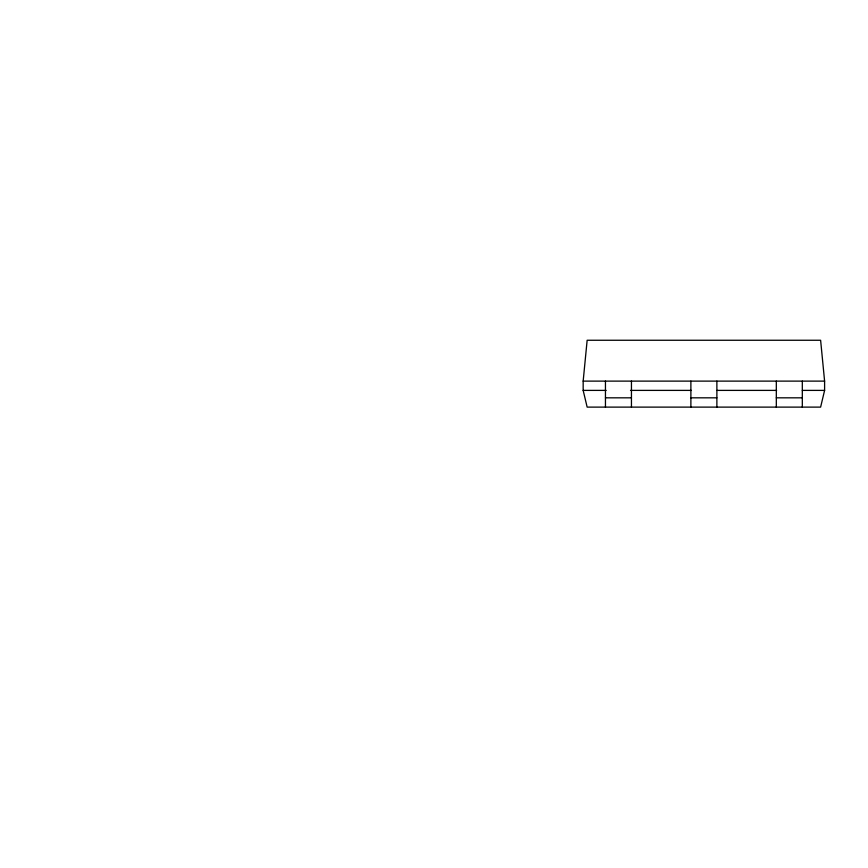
<?xml version="1.0" encoding="UTF-8"?>
<svg xmlns="http://www.w3.org/2000/svg" width="868" height="868" viewBox="0 0 868 868"><rect width="100%" height="100%" fill="white"/><g stroke="black" fill="none" stroke-linecap="round" stroke-linejoin="round"><path stroke-width="1.3" d="M583.166 381.117L587.148 340.256L820.618 340.256L824.6 381.117L824.6 390.394L820.618 407.114L587.148 407.114L583.166 390.394L583.166 381.117L824.6 381.117M583.166 390.394L606.157 390.394M630.504 390.394L691.384 390.394M717.087 390.394L776.61 390.394M802.314 390.394L824.6 390.394M605.452 397.826L631.448 397.826M690.885 397.826L716.881 397.826M776.317 397.826L802.314 397.826M802.314 381.117L802.314 407.114M776.317 381.117L776.317 407.114M716.881 381.117L716.881 407.114M690.885 381.117L690.885 407.114M631.448 381.117L631.448 407.114M605.452 381.117L605.452 407.114"/></g></svg>
